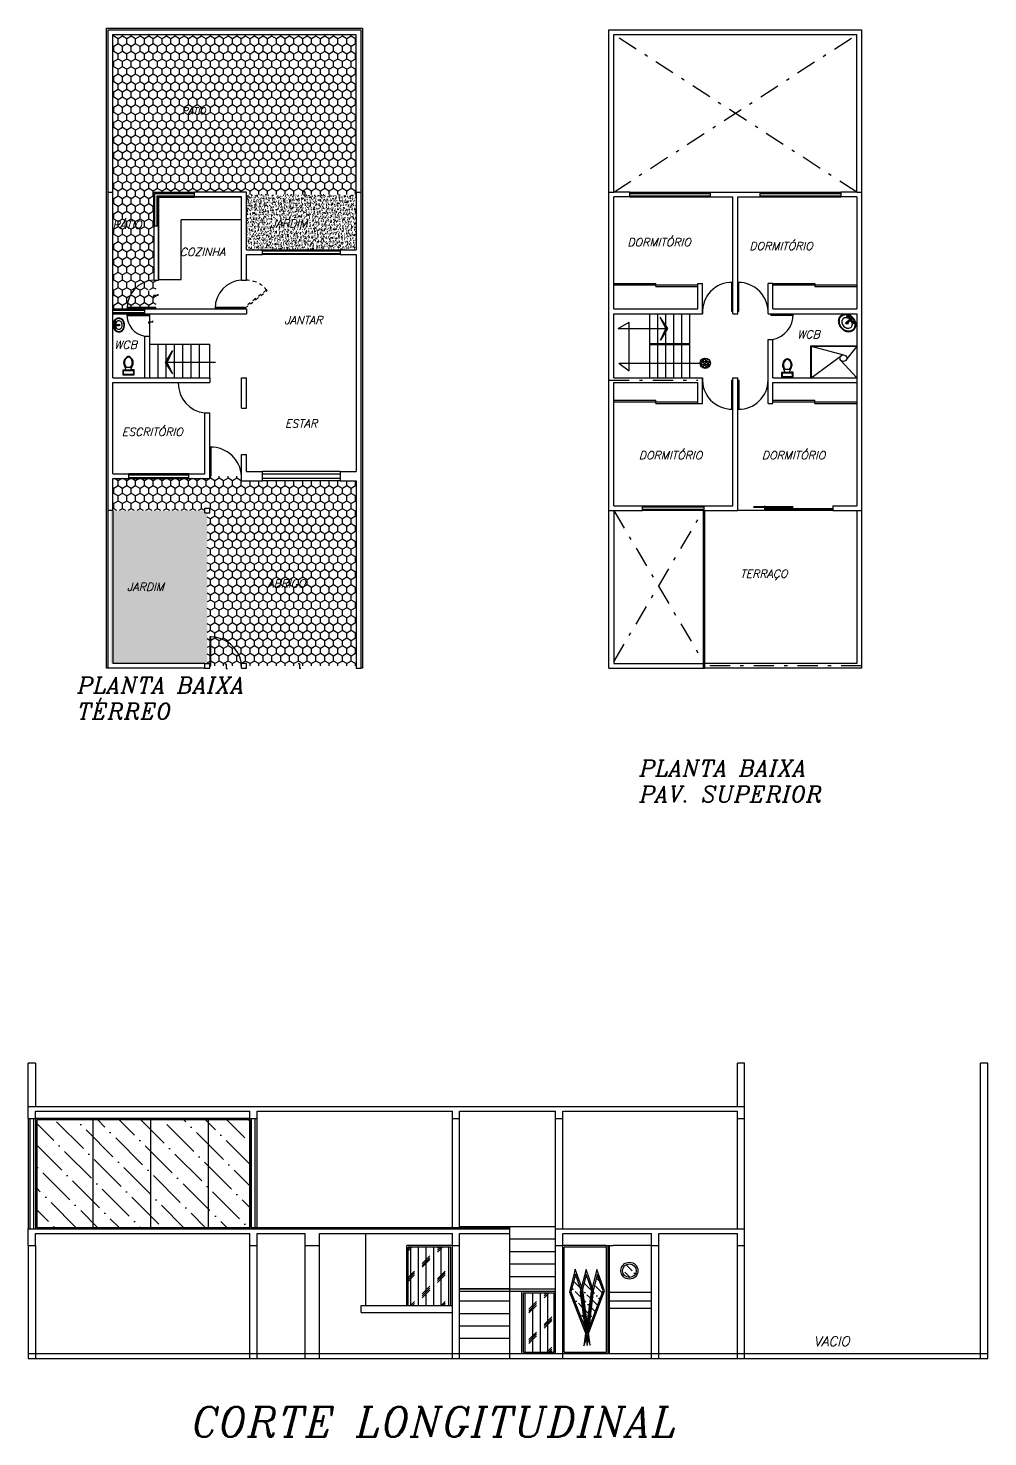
# Model space of a CAD drawing. Header units: millimetres. Extents: x 2.7 to 55.6, y 10.2 to 54.2.
# Drawn here: x 2.7 to 32.7, y 10.17 to 54.19 of the extents above; entities that cross this region are included whole.
import ezdxf

# ---------------------------------------------------------------- set-up
doc = ezdxf.new("R2010")
doc.units = ezdxf.units.MM
doc.linetypes.add('DASHDOT', pattern=[25.4, 12.7, -6.35, 0, -6.35])
for name, color, linetype in [('ACABADOS', 2, 'Continuous'), ('CANCELERIA', 8, 'Continuous'), ('COLINDANCIA', 1, 'Continuous'), ('COTAS', 143, 'Continuous'), ('EJE', 1, 'DASHDOT'), ('ESCALERA', 4, 'Continuous'), ('JARDINES', 96, 'Continuous'), ('MURO1', 5, 'Continuous'), ('MURO2', 4, 'Continuous')]:
    doc.layers.add(name, color=color, linetype=linetype)
doc.styles.get("Standard").update_dxf_attribs({"font": 'italicc.shx'})
pattern_1 = [(140, (-1.49711, -0.83117), (0.0159391, 0.18218467), [0.01905, -0.20955]), (85, (-1.49711, -0.83117), (-0.19105664, -0.0352428), [0.01524, -0.16764]), (190.451, (-1.49578, -0.81599), (-0.1751167, 0.1469425), [0.01619, -0.17809]), (136.1842, (-1.54791, -0.83117), (0.0420423, 0.271079), [0.028575, -0.314325]), (186.6356, (-1.5444, -0.80858), (-0.2474256, 0.2374042), [0.024285, -0.267135]), (81.184, (-1.5479, -0.83117), (-0.2474251, 0.2374046), [0.02286, -0.25146]), (111, (-1.53521, -0.80577), (0.1022655, 0.1516149), [0.01905, -0.20955]), (56, (-1.53521, -0.80577), (-0.18418797, 0.061802), [0.01524, -0.16764]), (161.4514, (-1.52669, -0.79313), (-0.08192286, 0.2134165), [0.01619, -0.17809]), (127.5, (-1.49711, -0.83117), (-0.08455504, 0.0030886), [0, -0.165608, 0, -0.17018, 0, -0.168275]), (97.5, (-1.49711, -0.83117), (-0.10018057, 0.06681966), [0, -0.097028, 0, -0.161798, 0, -0.064135]), (57.5, (-1.49711, -0.88781), (0.00572874, 0.135590595), [0, -0.0635, 0, -0.19812, 0, -0.26289]), (47.5, (-1.49711, -0.91321), (-0.0254265, 0.14812918), [0, -0.08255, 0, -0.131572, 0, -0.18669])]
pattern_2 = [(90, (-1.49711, -0.83117), (-0.1374815, 0.238125), [0.15875, -0.3175]), (210, (-1.49711, -0.83117), (-0.13748155, -0.23812497), [0.15875, -0.3175]), (150, (-1.49711, -0.83117), (-0.27496305, 3e-08), [-0.3175, 0.15875])]

# ---------------------------------------------------------------- blocks, each defined once
blk = doc.blocks.new('Toilet - top')
for p, q in [((-10, -8.5), (-8, -8.5)), ((-10, -9.5), (-10, -8.5)), ((-7, -9.5), (-10, -9.5)), ((-8, -8.5), (-8, -8)), ((-7, -8), (-7, -9.5)), ((-4, -8), (-6, -14)), ((4, -14), (-4, -14)), ((4, -8), (6, -14)), ((9.5, -6), (9.5, -2))]:
    blk.add_line(p, q)
blk.add_lwpolyline([(10.5, -8), (10.5, 0), (-10.5, 0), (-10.5, -8)], close=True)
for points in [[(-9.5, -2), (-9.5, -6)], [(8.5, -1), (-8.5, -1)], [(-8.5, -7), (8.5, -7)]]:
    blk.add_lwpolyline(points)
for centre, radius, start, end in [((-8.6, -1.9), 0.884, 81.8699, 188.1301), ((-8.6, -6.1), 0.884, 171.8699, 278.1301), ((3.5, -21.6), 12.2, 141.4691, 247.9714), ((4.2, -21.8), 11.3, 136.3677, 238.9468), ((-3.5, -21.6), 12.2, 292.0284, 38.5307), ((-4.2, -21.8), 11.3, 301.053, 43.6321), ((8.6, -1.9), 0.884, 351.8699, 98.1301), ((8.6, -6.1), 0.884, 261.8699, 8.1301), ((0, -27.9), 4, 245.7318, 294.2682), ((0, -29), 4, 254.8605, 285.1395)]:
    blk.add_arc(centre, radius, start, end)
blk = doc.blocks.new('Sink - Oval top')
for p, q in [((-1, 0), (1, 0)), ((0, 1), (0, -1))]:
    blk.add_line(p, q)
at = {"linetype": 'Continuous'}
for points in [[(-12.2, 0.4, 0.117634), (-11.5, -3.4, 0.104469), (-8.9, -6.8, 0.090016), (-5.1, -9.1, 0.08192), (-0.3, -10, 0.08192), (4.5, -9.4, 0.090016), (8.4, -7.4, 0.104469), (11.2, -4.1, 0.117634), (12.2, -0.4, 0.117634), (11.5, 3.4, 0.104469), (8.9, 6.8, 0.090016), (5.1, 9.1, 0.08192), (0.3, 10, 0.08192), (-4.5, 9.4, 0.090016), (-8.4, 7.4, 0.104469), (-11.2, 4.1, 0.117634)], [(-11.3, 0.2, 0.118622), (-10.5, -3.3, 0.104678), (-8.1, -6.4, 0.089562), (-4.5, -8.4, 0.081185), (-0.1, -9.2, 0.081185), (4.3, -8.5, 0.089562), (7.9, -6.6, 0.104678), (10.4, -3.5, 0.118622), (11.3, -0.2, 0.118622), (10.5, 3.3, 0.104678), (8.1, 6.4, 0.089562), (4.5, 8.4, 0.081185), (0.1, 9.2, 0.081185), (-4.3, 8.5, 0.089562), (-7.9, 6.6, 0.104678), (-10.4, 3.5, 0.118622)], [(-7.4, 0.1, 0.118283), (-6.9, -2.2, 0.104607), (-5.3, -4.2, 0.089718), (-3, -5.5, 0.081436), (-0.1, -6, 0.081436), (2.8, -5.6, 0.089718), (5.2, -4.3, 0.104607), (6.9, -2.3, 0.118283), (7.4, -0.1, 0.118283), (6.9, 2.2, 0.104607), (5.3, 4.2, 0.089718), (3, 5.5, 0.081436), (0.1, 6, 0.081436), (-2.8, 5.6, 0.089718), (-5.2, 4.3, 0.104607), (-6.9, 2.3, 0.118283)]]:
    blk.add_lwpolyline(points, format="xyb", close=True, dxfattribs=at)
for radius in [1.5, 1]:
    blk.add_circle((0, 0), radius)
blk = doc.blocks.new('Faucet - Bathroom top')
for p, q in [((-4.107, 0.125), (-4.375, 0.125)), ((-3.75, 0.4788), (-3.75, 0.75)), ((-3.5, 0.482), (-3.5, 0.75)), ((-3.1461, 0.125), (-2.875, 0.125)), ((3.143, 0.125), (2.875, 0.125)), ((3.5, 0.4788), (3.5, 0.75)), ((3.75, 0.482), (3.75, 0.75)), ((4.1039, 0.125), (4.375, 0.125)), ((-4.1039, -0.125), (-4.375, -0.125)), ((-3.75, -0.4821), (-3.75, -0.75)), ((-3.5, -0.4789), (-3.5, -0.75)), ((-3.143, -0.125), (-2.875, -0.125)), ((-0.5, -0.8639), (-0.5, -4.5)), ((0.5, -4.5), (0.5, -0.8631)), ((3.1461, -0.125), (2.875, -0.125)), ((3.5, -0.4821), (3.5, -0.75)), ((3.75, -0.4789), (3.75, -0.75)), ((4.107, -0.125), (4.375, -0.125))]:
    blk.add_line(p, q)
for centre, radius in [((-3.625, 0), 1.375), ((-4.625, 0), 0.2795), ((-3.625, 0), 0.5), ((-3.625, 1), 0.2795), ((-2.625, 0), 0.2795), ((0, 0), 0.5), ((3.625, 0), 1.375), ((2.625, 0), 0.2795), ((3.625, 0), 0.5), ((3.625, 1), 0.2795), ((4.625, 0), 0.2795), ((-3.625, -1), 0.2795), ((3.625, -1), 0.2795)]:
    blk.add_circle(centre, radius)
for centre, radius, start, end in [((-3.625, 0), 1, 105.2407, 164.2093), ((-3.625, 0), 1, 16.44125, 74.07887), ((0, 0), 1.5, 289.6514, 250.3603), ((0, 0), 1, 300.3431, 239.7554), ((3.625, 0), 1, 106.12, 164.0884), ((3.625, 0), 1, 16.23422, 73.90469), ((-3.625, 0), 1, 196.2342, 253.9047), ((-3.625, 0), 1, 286.12, 344.0884), ((0, -4.5), 0.5, 180, 0), ((3.625, 0), 1, 196.4413, 254.0789), ((3.625, 0), 1, 285.2407, 344.2093)]:
    blk.add_arc(centre, radius, start, end)
blk = doc.blocks.new('PUERTA')
at = {"layer": 'CANCELERIA'}
for p, q in [((2.711, 50.978), (1.811, 50.978)), ((1.811, 50.978), (1.811, 50.948)), ((1.811, 50.948), (2.711, 50.948)), ((2.711, 50.948), (2.711, 50.978))]:
    blk.add_line(p, q, dxfattribs=at)
blk = doc.blocks.new('PUERTA 1')
at = {"layer": 'CANCELERIA', "linetype": 'DASHDOT', "ltscale": 0.01}
for p, q in [((10.647, 46.966), (9.747, 46.966)), ((9.747, 46.966), (9.747, 46.936)), ((9.747, 46.936), (10.647, 46.936)), ((10.647, 46.936), (10.647, 46.966))]:
    blk.add_line(p, q, dxfattribs=at)
blk = doc.blocks.new('PUERTA 3')
at = {"layer": 'CANCELERIA'}
for p, q in [((27.208, 45.703), (26.508, 45.703)), ((26.508, 45.703), (26.508, 45.673)), ((26.508, 45.673), (27.208, 45.673)), ((26.508, 45.673), (26.508, 45.673)), ((27.208, 45.673), (27.208, 45.703))]:
    blk.add_line(p, q, dxfattribs=at)
blk = doc.blocks.new('FLECHA')
at = {"layer": 'COLINDANCIA'}
for p, q in [((24.141, 45.227), (24.376, 44.868)), ((24.141, 45.227), (24.348, 44.873)), ((24.141, 45.227), (24.323, 44.867)), ((24.348, 44.873), (24.153, 44.493)), ((24.323, 44.867), (24.153, 44.493)), ((24.376, 44.868), (24.162, 44.506))]:
    blk.add_line(p, q, dxfattribs=at)
blk = doc.blocks.new('DESNIVEL')
at = {"layer": 'ESCALERA'}
for p, q in [((7.645, 45.815), (7.505, 45.815)), ((7.505, 45.815), (7.505, 45.815)), ((7.505, 45.815), (7.505, 45.773)), ((7.645, 45.815), (7.645, 45.862))]:
    blk.add_line(p, q, dxfattribs=at)

msp = doc.modelspace()

# ---------------------------------------------------------------- hatches: boundary and pattern name
at = {"layer": 'ACABADOS'}
h = msp.add_hatch(dxfattribs=at)
h.set_pattern_fill('HONEY', color=256, scale=0.05, angle=90, style=0)
h.set_pattern_definition(pattern_2)
h.paths.add_polyline_path([(9.453, 49.064), (9.528, 49.064), (9.528, 48.989), (12.953, 48.989), (12.953, 49.064), (12.953, 53.989), (9.453, 53.989)])
h.paths.add_polyline_path([(9.453, 53.989), (8.303, 53.989), (8.303, 49.064), (9.453, 49.064)])
h.paths.add_polyline_path([(8.303, 53.989), (6.703, 53.989), (6.703, 49.064), (7.903, 49.064), (8.303, 49.064)])
h.paths.add_polyline_path([(6.703, 53.989), (5.353, 53.989), (5.353, 49.064), (5.353, 48.989), (6.628, 48.989), (6.628, 49.064), (6.703, 49.064)])
h.paths.add_polyline_path([(6.628, 47.189), (6.628, 48.014), (6.628, 48.989), (5.353, 48.989), (5.353, 47.189)])
h.paths.add_polyline_path([(5.353, 47.189), (5.353, 45.414), (6.353, 45.414), (6.703, 45.414), (6.703, 45.984), (6.221, 45.984), (6.221, 46.014), (6.703, 46.014), (6.703, 46.314), (6.628, 46.314), (6.628, 47.189)])
h.paths.add_polyline_path([(6.7, 45.463), (6.7, 45.433), (5.8, 45.433), (5.8, 45.463)], flags=16)
h.paths.add_polyline_path([(7.47, 51.757), (8.485, 51.757), (8.485, 51.457), (7.47, 51.457)], flags=9)
h.paths.add_polyline_path([(5.446, 48.115), (6.46, 48.115), (6.46, 47.815), (5.446, 47.815)], flags=24)
h = msp.add_hatch(dxfattribs=at)
h.set_pattern_fill('HONEY', color=256, scale=0.05, angle=90, style=0)
h.set_pattern_definition(pattern_2)
h.paths.add_polyline_path([(9.453, 34.339), (9.528, 34.339), (9.528, 34.264), (12.953, 34.264), (12.953, 40.039), (12.453, 40.039), (10.028, 40.039), (9.453, 40.039)])
h.paths.add_polyline_path([(9.453, 40.039), (9.378, 40.039), (9.378, 40.189), (8.378, 40.189), (8.378, 40.114), (8.303, 40.114), (8.303, 39.189), (8.378, 39.189), (8.378, 39.039), (8.303, 39.039), (8.303, 34.339), (8.378, 34.339), (8.378, 34.264), (9.378, 34.264), (9.378, 34.339), (9.453, 34.339)])
h.paths.add_polyline_path([(8.412, 35.168), (8.412, 34.268), (8.382, 34.268), (8.382, 35.168)], flags=16)
h.paths.add_polyline_path([(8.228, 39.114), (8.228, 39.189), (8.303, 39.189), (8.303, 40.114), (7.728, 40.114), (6.703, 40.114), (6.703, 39.114)])
h.paths.add_polyline_path([(6.703, 40.114), (5.853, 40.114), (5.353, 40.114), (5.353, 39.114), (6.703, 39.114)])
h.paths.add_polyline_path([(10.17, 37.011), (11.47, 37.011), (11.47, 36.711), (10.17, 36.711)], flags=24)
at = {"layer": 'CANCELERIA'}
h = msp.add_hatch(dxfattribs=at)
h.set_pattern_fill('ANSI36', color=256, scale=0.15, angle=90, style=0)
h.set_pattern_definition([(135, (-37.2447, 2.2524), (-0.926089, 0.2525697), [1.190625, -0.238125, 0, -0.238125])])
h.paths.add_polyline_path([(9.634, 20.074), (8.329, 20.074), (8.329, 16.714), (9.634, 16.714)])
h.paths.add_polyline_path([(8.329, 20.074), (6.529, 20.074), (6.529, 16.714), (8.329, 16.714)])
h.paths.add_polyline_path([(4.729, 16.714), (6.529, 16.714), (6.529, 20.074), (4.729, 20.074)])
h.paths.add_polyline_path([(4.729, 20.074), (2.974, 20.074), (2.974, 16.714), (4.729, 16.714)])
h = msp.add_hatch(dxfattribs=at)
h.set_pattern_fill('CORK', color=256, scale=0.075, angle=90, style=0)
h.set_pattern_definition([(90, (-37.2447, 2.2524), (-0.238125, 1e-17), []), (225, (-37.12564, 2.37147), (0.47625, -0.47625), [0.33676, -0.33676]), (225, (-37.12564, 2.431), (0.47625, -0.47625), [0.33676, -0.33676]), (225, (-37.12564, 2.4905), (0.47625, -0.47625), [0.33676, -0.33676])])
h.paths.add_polyline_path([(15.919, 16.099), (14.584, 16.099), (14.584, 14.269), (15.919, 14.269)])
h.paths.add_polyline_path([(18.184, 12.814), (19.144, 12.814), (19.144, 14.674), (18.184, 14.674)])
h = msp.add_hatch(dxfattribs=at)
h.set_pattern_fill('ANSI36', color=256, scale=0.06, angle=90, style=0)
h.set_pattern_definition([(135, (-37.2447, 2.2524), (-0.37043556, 0.1010279), [0.47625, -0.09525, 0, -0.09525])])
h.paths.add_polyline_path([(21.712, 15.362, 1), (21.286, 15.362, 1)])
h.paths.add_polyline_path([(20.493, 15.242), (20.369, 14.761), (20.377, 14.737), (20.244, 13.591), (20.674, 14.731)])
h.paths.add_polyline_path([(20.15, 15.242), (20.03, 14.779), (20.039, 14.755), (20.175, 13.74), (20.307, 14.701), (20.322, 14.759)])
h.paths.add_polyline_path([(19.814, 15.255), (19.671, 14.706), (20.106, 13.582), (19.962, 14.695), (19.983, 14.777)])
at = {"layer": 'COLINDANCIA'}
h = msp.add_hatch(dxfattribs=at)
h.set_pattern_fill('NET3', color=256, scale=0.03, style=0)
h.set_pattern_definition([(0, (-0.12644, -1.08633), (0, 0.09525), []), (60, (-0.12644, -1.08633), (-0.08248892, 0.047625), []), (120, (-0.12644, -1.08633), (-0.08248892, -0.047625), [])])
h.paths.add_polyline_path([(24.031, 43.719, 1), (23.709, 43.719, 1)])
at = {"layer": 'JARDINES'}
h = msp.add_hatch(dxfattribs=at)
h.set_pattern_fill('AR-CONC', color=256, scale=0.001, angle=90, style=0)
h.set_pattern_definition(pattern_1)
h.paths.add_polyline_path([(12.453, 47.264), (12.953, 47.264), (12.953, 48.989), (9.528, 48.989), (9.528, 47.264), (10.028, 47.264)])
h.paths.add_polyline_path([(10.413, 48.23), (11.675, 48.23), (11.675, 47.93), (10.413, 47.93)], flags=24)
h = msp.add_hatch(dxfattribs=at)
h.set_pattern_fill('AR-CONC', color=256, scale=0.001, angle=90, style=0)
h.set_pattern_definition(pattern_1)
h.paths.add_polyline_path([(8.303, 39.039), (8.228, 39.039), (8.228, 39.114), (6.703, 39.114), (6.703, 34.339), (8.228, 34.339), (8.303, 34.339)])
h.paths.add_polyline_path([(6.703, 39.114), (5.278, 39.114), (5.278, 34.339), (6.703, 34.339)])
h.paths.add_polyline_path([(5.806, 36.831), (7.068, 36.831), (7.068, 36.531), (5.806, 36.531)], flags=9)

# ---------------------------------------------------------------- linework, layer by layer
at = {"layer": 'CANCELERIA'}
for p, q in [((6.628, 48.014), (6.628, 49.064)), ((6.628, 49.064), (7.903, 49.064)), ((6.665, 49.027), (7.903, 49.027)), ((6.665, 48.014), (6.665, 49.027)), ((6.74, 48.952), (7.903, 48.952)), ((6.74, 48.014), (6.74, 48.952)), ((6.778, 48.014), (6.778, 48.914)), ((6.778, 48.914), (7.903, 48.914)), ((6.778, 48.904), (7.903, 48.904)), ((6.788, 48.014), (6.788, 48.914)), ((21.509, 49.064), (24.034, 49.064)), ((21.509, 49.027), (24.034, 49.027)), ((21.509, 48.952), (24.034, 48.952)), ((21.509, 48.914), (24.034, 48.914)), ((25.584, 49.064), (28.109, 49.064)), ((25.584, 49.027), (28.109, 49.027)), ((25.584, 48.952), (28.109, 48.952)), ((25.584, 48.914), (28.109, 48.914)), ((10.028, 47.264), (12.453, 47.264)), ((10.028, 47.227), (12.453, 47.227)), ((10.028, 47.152), (12.453, 47.152)), ((12.453, 47.114), (10.028, 47.114)), ((21.009, 46.214), (22.322, 46.214)), ((21.009, 46.164), (23.634, 46.164)), ((22.322, 46.114), (22.324, 46.214)), ((22.322, 46.114), (23.634, 46.114)), ((25.984, 46.214), (27.297, 46.214)), ((25.984, 46.164), (28.609, 46.164)), ((27.297, 46.114), (28.609, 46.114)), ((27.299, 46.214), (27.299, 46.114)), ((5.353, 45.414), (6.353, 45.414)), ((5.353, 45.377), (6.353, 45.377)), ((5.353, 45.302), (6.353, 45.302)), ((5.353, 45.264), (6.353, 45.264)), ((21.009, 42.564), (22.322, 42.564)), ((21.009, 42.514), (23.634, 42.514)), ((22.324, 42.464), (22.322, 42.564)), ((22.322, 42.464), (23.634, 42.464)), ((25.984, 42.564), (27.297, 42.564)), ((25.984, 42.514), (28.609, 42.514)), ((27.294, 42.464), (27.297, 42.564)), ((27.297, 42.464), (28.609, 42.464)), ((7.728, 40.264), (5.853, 40.264)), ((5.853, 40.227), (7.728, 40.227)), ((5.853, 40.152), (7.728, 40.152)), ((5.853, 40.114), (7.728, 40.114)), ((12.453, 40.339), (10.028, 40.339)), ((10.028, 40.264), (12.453, 40.264)), ((12.453, 40.114), (10.028, 40.114)), ((12.453, 40.039), (10.028, 40.039)), ((21.909, 39.264), (23.834, 39.264)), ((21.909, 39.227), (23.834, 39.227)), ((26.615, 39.228), (25.376, 39.228)), ((26.615, 39.207), (25.376, 39.207)), ((25.734, 39.114), (25.734, 39.265)), ((23.834, 39.152), (21.909, 39.152)), ((23.834, 39.114), (21.909, 39.114)), ((27.859, 39.114), (24.884, 39.114)), ((27.853, 39.165), (25.734, 39.165)), ((27.853, 39.141), (25.734, 39.141)), ((2.76, 20.119), (2.76, 16.669)), ((2.873, 20.119), (2.873, 16.669)), ((9.634, 20.119), (2.929, 20.119)), ((9.634, 20.074), (2.974, 20.074)), ((2.974, 20.074), (2.974, 16.714)), ((4.729, 20.074), (4.729, 16.714)), ((6.529, 20.074), (6.529, 16.714)), ((8.329, 20.074), (8.329, 16.714)), ((9.634, 16.714), (9.634, 20.074)), ((9.69, 16.669), (9.69, 20.119)), ((9.803, 16.669), (9.803, 20.119)), ((2.974, 16.714), (9.634, 16.714)), ((14.539, 14.269), (14.539, 16.144)), ((15.964, 16.144), (14.539, 16.144)), ((15.919, 16.099), (14.584, 16.099)), ((14.584, 14.269), (14.584, 16.099)), ((15.919, 14.269), (15.919, 16.099)), ((20.764, 16.144), (19.414, 16.144)), ((20.786, 16.099), (19.459, 16.099)), ((19.459, 12.814), (19.459, 16.099)), ((20.764, 16.144), (20.989, 16.144)), ((20.786, 12.814), (20.786, 16.099)), ((20.831, 12.769), (20.831, 16.144)), ((20.876, 12.769), (20.876, 16.144)), ((22.189, 16.144), (20.989, 16.144)), ((18.184, 12.814), (18.184, 14.674)), ((18.184, 14.674), (19.144, 14.674)), ((19.144, 12.814), (19.144, 14.674)), ((20.876, 14.689), (22.189, 14.689)), ((20.876, 14.419), (22.189, 14.419)), ((20.876, 14.194), (22.189, 14.194)), ((18.184, 12.814), (19.144, 12.814)), ((19.459, 12.814), (20.786, 12.814))]:
    msp.add_line(p, q, dxfattribs=at)
for points in [[(20.269, 13.035), (20.039, 14.755), (19.807, 15.409), (19.624, 14.703)], [(20.174, 13.405), (19.995, 14.744), (19.814, 15.255), (19.671, 14.706)], [(20.178, 13.023), (20.377, 14.737), (20.143, 15.396), (19.962, 14.695)], [(20.176, 13.393), (20.331, 14.731), (20.15, 15.242), (20.008, 14.693)], [(20.075, 13.016), (20.722, 14.731), (20.486, 15.396), (20.307, 14.701)], [(20.174, 13.405), (20.674, 14.731), (20.493, 15.242), (20.351, 14.693)]]:
    msp.add_lwpolyline(points, close=True, dxfattribs=at)
for radius in [0.265, 0.213]:
    msp.add_circle((21.499, 15.362), radius, dxfattribs=at)
for centre, radius, start, end in [((6.668, 45.448), 0.868, 92.6333, 180.9907), ((9.42, 45.445), 0.87, 92.8014, 180.9875), ((24.707, 45.322), 0.925, 89.0705, 183.56), ((24.909, 45.316), 0.927, 356.8071, 90.9271), ((6.464, 45.227), 0.672, 178.7202, 260.488), ((25.828, 45.239), 0.791, 281.3913, 1.0868), ((24.703, 43.205), 0.921, 176.2932, 270.9332), ((24.917, 43.197), 0.917, 269.0631, 359.5202), ((8.323, 43.086), 0.926, 179.0721, 264.11), ((8.407, 40.126), 0.973, 3.86, 90.8835), ((8.397, 34.174), 0.994, 9.5577, 90.8644)]:
    msp.add_arc(centre, radius, start, end, dxfattribs=at)
at = {"layer": 'CANCELERIA', "linetype": 'DASHDOT', "ltscale": 0.01}
msp.add_arc((9.518, 45.482), 0.832, 37.612, 89.2997, dxfattribs=at)
at = {"layer": 'COLINDANCIA'}
for p, q in [((5.153, 54.189), (13.153, 54.189)), ((5.153, 34.189), (5.153, 54.189)), ((13.153, 54.189), (13.153, 34.189)), ((6.503, 43.264), (6.503, 45.264)), ((21.148, 44.8), (21.488, 45)), ((21.488, 43.485), (21.488, 45)), ((22.134, 43.264), (22.134, 45.264)), ((22.384, 43.264), (22.384, 45.264)), ((22.634, 43.264), (22.634, 45.264)), ((22.884, 43.264), (22.884, 45.264)), ((23.134, 43.264), (23.134, 45.264)), ((23.384, 43.264), (23.384, 45.264)), ((6.353, 44.564), (6.503, 44.564)), ((6.353, 43.264), (6.353, 44.564)), ((21.148, 44.8), (22.634, 44.8)), ((6.503, 44.314), (8.378, 44.314)), ((6.763, 43.264), (6.763, 44.314)), ((7.023, 43.264), (7.023, 44.314)), ((7.283, 43.264), (7.283, 44.314)), ((7.543, 43.264), (7.543, 44.314)), ((7.803, 43.264), (7.803, 44.314)), ((8.063, 43.264), (8.063, 44.314)), ((8.378, 43.264), (8.378, 44.314)), ((22.134, 44.339), (23.384, 44.339)), ((22.134, 44.304), (23.384, 44.304)), ((27.159, 44.264), (27.159, 43.264)), ((27.159, 44.264), (28.609, 44.264)), ((27.164, 44.248), (28.614, 44.248)), ((27.177, 44.264), (27.177, 43.264)), ((27.177, 44.248), (28.187, 43.982)), ((28.609, 44.248), (28.269, 43.814)), ((7.058, 43.751), (8.559, 43.751)), ((21.166, 43.719), (23.709, 43.719)), ((21.166, 43.719), (21.488, 43.485)), ((27.177, 43.264), (28.125, 43.962)), ((28.609, 43.264), (28.11, 43.808)), ((13.153, 34.189), (13.103, 34.189)), ((16.189, 16.744), (17.764, 16.744)), ((17.764, 12.619), (17.764, 16.744)), ((17.764, 16.744), (19.189, 16.744)), ((17.764, 16.354), (19.189, 16.354)), ((17.764, 15.964), (19.189, 15.964)), ((17.764, 15.574), (19.189, 15.574)), ((17.764, 15.184), (19.189, 15.184)), ((16.189, 14.809), (17.764, 14.809)), ((16.189, 14.419), (17.764, 14.419)), ((16.189, 14.029), (17.764, 14.029)), ((16.189, 13.639), (17.764, 13.639)), ((16.189, 13.249), (17.764, 13.249))]:
    msp.add_line(p, q, dxfattribs=at)
for centre, radius in [((23.87, 43.719), 0.161), ((28.187, 43.878), 0.104)]:
    msp.add_circle(centre, radius, dxfattribs=at)
at = {"layer": 'EJE', "ltscale": 0.05}
for p, q in [((28.609, 49.064), (21.009, 53.989)), ((21.009, 49.064), (28.609, 53.989)), ((20.859, 43.189), (23.634, 43.189)), ((21.009, 39.114), (23.809, 34.389)), ((21.009, 34.389), (23.809, 39.114)), ((28.759, 34.264), (23.843, 34.264))]:
    msp.add_line(p, q, dxfattribs=at)
at = {"layer": 'MURO1'}
for p, q in [((5.203, 39.114), (5.203, 49.064)), ((5.203, 49.064), (5.353, 49.064)), ((5.353, 43.264), (5.353, 49.064)), ((7.903, 48.914), (7.903, 49.064)), ((9.528, 49.064), (7.903, 49.064)), ((9.378, 48.914), (7.903, 48.914)), ((9.378, 48.904), (7.903, 48.904)), ((9.378, 46.314), (9.378, 48.914)), ((9.528, 47.264), (9.528, 49.064)), ((12.953, 49.064), (12.953, 47.264)), ((12.953, 49.064), (13.103, 49.064)), ((13.103, 49.064), (13.103, 34.189)), ((20.859, 39.114), (20.859, 49.064)), ((20.859, 49.064), (21.009, 49.064)), ((21.509, 49.064), (21.009, 49.064)), ((21.509, 48.914), (21.009, 48.914)), ((21.009, 45.414), (21.009, 48.914)), ((21.509, 48.914), (21.509, 49.064)), ((24.034, 48.914), (24.034, 49.064)), ((24.034, 49.064), (25.584, 49.064)), ((24.034, 48.914), (24.734, 48.914)), ((24.734, 45.264), (24.734, 48.914)), ((24.884, 48.914), (25.584, 48.914)), ((24.884, 45.264), (24.884, 48.914)), ((25.584, 48.914), (25.584, 49.064)), ((28.609, 49.064), (28.109, 49.064)), ((28.109, 49.064), (28.109, 48.914)), ((28.609, 48.914), (28.109, 48.914)), ((28.609, 49.064), (28.759, 49.064)), ((28.609, 48.914), (28.609, 45.414)), ((28.759, 49.064), (28.759, 34.189)), ((6.628, 48.014), (6.778, 48.014)), ((6.628, 48.014), (6.628, 46.314)), ((6.778, 46.314), (6.778, 48.014)), ((6.788, 46.331), (6.788, 48.014)), ((7.488, 46.331), (7.488, 48.204)), ((9.378, 48.204), (7.488, 48.204)), ((9.528, 47.264), (10.028, 47.264)), ((9.528, 46.314), (9.528, 47.114)), ((9.528, 47.114), (10.028, 47.114)), ((10.028, 47.114), (10.028, 47.264)), ((12.453, 47.264), (12.453, 47.114)), ((12.453, 47.264), (12.953, 47.264)), ((12.453, 47.114), (12.953, 47.114)), ((12.953, 47.114), (12.953, 40.339)), ((6.628, 46.314), (6.778, 46.314)), ((6.788, 46.331), (7.488, 46.331)), ((9.378, 46.314), (9.528, 46.314)), ((23.634, 45.414), (23.634, 46.214)), ((23.634, 46.214), (23.784, 46.214)), ((23.784, 45.264), (23.784, 46.214)), ((25.834, 45.264), (25.834, 46.214)), ((25.984, 46.214), (25.834, 46.214)), ((25.984, 45.414), (25.984, 46.214)), ((6.353, 45.264), (6.353, 45.414)), ((6.353, 45.414), (9.528, 45.414)), ((9.528, 45.414), (9.528, 45.264)), ((21.009, 45.414), (23.634, 45.414)), ((25.984, 45.414), (28.609, 45.414)), ((6.353, 45.264), (9.528, 45.264)), ((21.009, 45.264), (23.784, 45.264)), ((21.009, 43.264), (21.009, 45.264)), ((24.734, 45.264), (24.884, 45.264)), ((25.834, 45.264), (28.609, 45.264)), ((28.609, 45.264), (28.609, 39.264)), ((25.834, 42.464), (25.834, 44.464)), ((25.834, 44.464), (25.984, 44.464)), ((25.984, 43.264), (25.984, 44.464)), ((5.353, 43.264), (8.378, 43.264)), ((8.378, 43.264), (8.378, 43.114)), ((9.378, 43.264), (9.528, 43.264)), ((9.378, 42.314), (9.378, 43.264)), ((9.528, 42.314), (9.528, 43.264)), ((21.009, 43.264), (23.784, 43.264)), ((23.784, 42.464), (23.784, 43.264)), ((24.734, 39.264), (24.734, 43.264)), ((24.734, 43.264), (24.884, 43.264)), ((24.884, 39.114), (24.884, 43.264)), ((25.984, 43.264), (28.609, 43.264)), ((5.353, 43.114), (8.378, 43.114)), ((5.353, 40.264), (5.353, 43.114)), ((21.009, 43.114), (23.634, 43.114)), ((21.009, 39.264), (21.009, 43.114)), ((23.634, 42.464), (23.634, 43.114)), ((25.984, 42.464), (25.984, 43.114)), ((25.984, 43.114), (28.609, 43.114)), ((9.378, 42.314), (9.528, 42.314)), ((23.634, 42.464), (23.784, 42.464)), ((25.834, 42.464), (25.984, 42.464)), ((8.228, 42.164), (8.378, 42.164)), ((8.228, 40.264), (8.228, 42.164)), ((8.378, 40.114), (8.378, 42.164)), ((9.378, 40.039), (9.378, 40.864)), ((9.378, 40.864), (9.528, 40.864)), ((9.528, 40.339), (9.528, 40.864)), ((5.353, 40.264), (5.853, 40.264)), ((5.353, 39.114), (5.353, 40.114)), ((5.353, 40.114), (5.853, 40.114)), ((5.853, 40.114), (5.853, 40.264)), ((7.728, 40.114), (7.728, 40.264)), ((7.728, 40.264), (8.228, 40.264)), ((7.728, 40.114), (8.378, 40.114)), ((9.528, 40.339), (10.028, 40.339)), ((10.028, 40.039), (10.028, 40.339)), ((12.453, 40.339), (12.453, 40.039)), ((12.453, 40.339), (12.953, 40.339)), ((9.378, 40.039), (10.028, 40.039)), ((12.453, 40.039), (12.953, 40.039)), ((12.953, 40.039), (12.953, 34.189)), ((8.228, 39.039), (8.228, 39.189)), ((8.228, 39.189), (8.378, 39.189)), ((8.378, 39.039), (8.378, 39.189)), ((21.009, 39.264), (21.909, 39.264)), ((21.909, 39.114), (21.909, 39.264)), ((23.834, 39.114), (23.834, 39.264)), ((23.834, 39.264), (24.734, 39.264)), ((27.859, 39.264), (27.859, 39.114)), ((27.859, 39.264), (28.609, 39.264)), ((5.353, 39.114), (5.203, 39.114)), ((8.228, 39.039), (8.378, 39.039)), ((20.859, 39.114), (21.909, 39.114)), ((23.834, 39.114), (24.884, 39.114)), ((27.859, 39.114), (28.759, 39.114)), ((8.228, 34.189), (8.228, 34.339)), ((8.228, 34.339), (8.378, 34.339)), ((8.378, 34.189), (8.378, 34.339)), ((9.378, 34.189), (9.378, 34.339)), ((9.528, 34.339), (9.378, 34.339)), ((9.528, 34.189), (9.528, 34.339)), ((8.228, 34.189), (8.378, 34.189)), ((9.378, 34.189), (9.528, 34.189)), ((12.953, 34.189), (13.103, 34.189)), ((28.759, 34.189), (23.843, 34.189)), ((2.704, 20.494), (25.099, 20.494)), ((2.704, 20.119), (2.704, 20.494)), ((2.929, 20.344), (9.634, 20.344)), ((2.929, 20.119), (2.929, 20.344)), ((9.634, 20.119), (9.634, 20.344)), ((9.859, 20.344), (15.964, 20.344)), ((9.859, 20.119), (9.859, 20.344)), ((15.964, 20.119), (15.964, 20.344)), ((16.189, 20.344), (19.189, 20.344)), ((16.189, 20.119), (16.189, 20.344)), ((19.189, 20.119), (19.189, 20.344)), ((19.414, 20.344), (24.874, 20.344)), ((19.414, 20.119), (19.414, 20.344)), ((24.874, 20.119), (24.874, 20.344)), ((25.099, 20.119), (25.099, 20.494)), ((2.704, 20.119), (2.929, 20.119)), ((9.634, 20.119), (9.859, 20.119)), ((15.964, 20.119), (16.189, 20.119)), ((19.189, 20.119), (19.414, 20.119)), ((24.874, 20.119), (25.099, 20.119)), ((2.704, 16.669), (17.764, 16.669)), ((2.704, 16.144), (2.704, 16.669)), ((2.929, 16.519), (9.634, 16.519)), ((2.929, 16.144), (2.929, 16.519)), ((9.634, 16.144), (9.634, 16.519)), ((9.679, 16.714), (17.764, 16.714)), ((9.859, 16.519), (11.359, 16.519)), ((9.859, 16.144), (9.859, 16.519)), ((11.359, 16.144), (11.359, 16.519)), ((11.809, 16.519), (15.964, 16.519)), ((11.809, 16.144), (11.809, 16.519)), ((15.964, 16.144), (15.964, 16.519)), ((16.189, 16.519), (17.764, 16.519)), ((16.189, 16.144), (16.189, 16.519)), ((19.189, 16.669), (25.099, 16.669)), ((19.189, 16.144), (19.189, 16.669)), ((19.414, 16.519), (22.189, 16.519)), ((19.414, 16.144), (19.414, 16.519)), ((22.189, 16.144), (22.189, 16.519)), ((22.414, 16.519), (24.874, 16.519)), ((22.414, 16.144), (22.414, 16.519)), ((24.874, 16.144), (24.874, 16.519)), ((25.099, 16.144), (25.099, 16.669)), ((2.704, 16.144), (2.929, 16.144)), ((9.634, 16.144), (9.859, 16.144)), ((11.359, 16.144), (11.809, 16.144)), ((15.964, 16.144), (16.189, 16.144)), ((19.189, 16.144), (19.414, 16.144)), ((22.189, 16.144), (22.414, 16.144)), ((24.874, 16.144), (25.099, 16.144)), ((16.189, 14.794), (19.189, 14.794)), ((16.189, 14.719), (19.189, 14.719)), ((18.139, 12.769), (18.139, 14.719)), ((2.704, 12.769), (32.704, 12.769)), ((2.704, 12.619), (32.704, 12.619))]:
    msp.add_line(p, q, dxfattribs=at)
at = {"layer": 'MURO2'}
for p, q in [((5.203, 54.139), (13.103, 54.139)), ((5.203, 49.064), (5.203, 54.139)), ((5.353, 53.989), (12.953, 53.989)), ((5.353, 49.064), (5.353, 53.989)), ((12.953, 49.064), (12.953, 53.989)), ((13.103, 54.139), (13.103, 49.064)), ((20.859, 54.139), (28.759, 54.139)), ((20.859, 49.064), (20.859, 54.139)), ((21.009, 53.989), (28.609, 53.989)), ((21.009, 49.064), (21.009, 53.989)), ((28.609, 49.064), (28.609, 53.989)), ((28.759, 54.139), (28.759, 49.064)), ((5.203, 34.189), (5.203, 39.114)), ((5.353, 39.114), (5.353, 34.339)), ((20.859, 34.189), (20.859, 39.114)), ((21.009, 39.114), (21.009, 34.339)), ((23.809, 39.114), (23.809, 34.189)), ((23.843, 39.114), (23.843, 34.189)), ((28.609, 39.114), (28.609, 34.339)), ((8.228, 34.339), (5.353, 34.339)), ((21.009, 34.339), (23.843, 34.339)), ((28.609, 34.339), (23.843, 34.339)), ((8.228, 34.189), (5.153, 34.189)), ((20.859, 34.189), (23.843, 34.189)), ((2.704, 20.494), (2.704, 21.844)), ((2.929, 21.844), (2.704, 21.844)), ((2.929, 21.844), (2.929, 20.494)), ((24.874, 20.494), (24.874, 21.844)), ((25.099, 21.844), (24.874, 21.844)), ((25.099, 20.494), (25.099, 21.844)), ((32.704, 21.844), (32.479, 21.844)), ((32.479, 12.619), (32.479, 21.844)), ((32.704, 12.619), (32.704, 21.844)), ((2.704, 20.119), (2.704, 16.669)), ((2.929, 20.119), (2.929, 16.669)), ((9.679, 16.669), (9.679, 20.119)), ((9.859, 16.669), (9.859, 20.119)), ((15.964, 16.669), (15.964, 20.119)), ((16.189, 16.669), (16.189, 20.119)), ((19.189, 16.669), (19.189, 20.119)), ((19.414, 16.669), (19.414, 20.119)), ((24.874, 16.669), (24.874, 20.119)), ((25.099, 16.669), (25.099, 20.119)), ((13.264, 14.269), (13.264, 16.519)), ((2.704, 16.144), (2.704, 12.619)), ((2.929, 16.144), (2.929, 12.619)), ((9.634, 12.619), (9.634, 16.144)), ((9.859, 12.619), (9.859, 16.144)), ((11.359, 12.619), (11.359, 16.144)), ((11.809, 12.619), (11.809, 16.144)), ((15.964, 12.619), (15.964, 16.144)), ((16.189, 12.619), (16.189, 16.144)), ((19.189, 12.769), (19.189, 16.144)), ((19.414, 12.619), (19.414, 16.144)), ((22.189, 12.619), (22.189, 16.144)), ((22.414, 12.619), (22.414, 16.144)), ((24.874, 12.619), (24.874, 16.144)), ((25.099, 12.619), (25.099, 16.144)), ((13.118, 14.269), (15.964, 14.269)), ((13.118, 14.056), (13.118, 14.269)), ((13.118, 14.056), (15.964, 14.056))]:
    msp.add_line(p, q, dxfattribs=at)

# ---------------------------------------------------------------- block references
for name, p, xscale, yscale, zscale, rotation in [('Sink - Oval top', (28.305, 44.978), 0.02444966514976517, 0.02444966514976517, 0.02444966514976517, 317.5944853744236), ('Sink - Oval top', (5.539, 44.912), 0.01786288816989842, 0.01786288816989842, 0.01786288816989842, 93.8713084423104), ('Faucet - Bathroom top', (5.428, 44.912), 0.02322165407690669, 0.02322165407690669, 0.02322165407690669, 88.72317695270446), ('Faucet - Bathroom top', (28.415, 45.084), 0.03178442707606541, 0.03178442707606541, 0.03178442707606541, 312.4463538848177), ('Toilet - top', (5.839, 43.36), 0.01720488780088828, 0.01720488780088828, 0.01720488780088828, 180), ('Toilet - top', (26.435, 43.291), 0.01720488780088828, 0.01720488780088828, 0.01720488780088828, 180)]:
    msp.add_blockref(name, p, dxfattribs=dict(xscale=xscale, yscale=yscale, zscale=zscale, rotation=rotation))
at = {"layer": 'ACABADOS', "linetype": 'DASHDOT', "ltscale": 0.01, "rotation": 218.6450452632283}
msp.add_blockref('PUERTA 1', (-11.541, 88.759), dxfattribs=at)
at = {"layer": 'CANCELERIA'}
for p, rotation in [((75.67, 43.535), 90.00000000000001), ((-26.054, 48.054), 270), ((75.666, 40.473), 90), ((75.88, 40.468), 90.0000000000029), ((59.37, 38.388), 90), ((59.36, 32.457), 89.9999999999998)]:
    msp.add_blockref('PUERTA', p, dxfattribs=dict(at, rotation=rotation))
for name, p in [('PUERTA', (3.989, -5.515)), ('PUERTA', (6.739, -5.518)), ('PUERTA 3', (-20.716, -0.462)), ('PUERTA 3', (-0.589, -0.449))]:
    msp.add_blockref(name, p, dxfattribs=at)
at = {"layer": 'COLINDANCIA'}
msp.add_blockref('FLECHA', (-1.689, -0.067), dxfattribs=at)
at = {"layer": 'COLINDANCIA', "rotation": 178.7838218892509}
msp.add_blockref('FLECHA', (32.321, 88.087), dxfattribs=at)
at = {"layer": 'ESCALERA', "rotation": 90}
for p in [(57.167, 41.427), (54.71, 26.673), (57.004, 26.682)]:
    msp.add_blockref('DESNIVEL', p, dxfattribs=at)
at = {"layer": 'ESCALERA'}
for p in [(-0.88, 0.017), (-1.039, -0.814)]:
    msp.add_blockref('DESNIVEL', p, dxfattribs=at)

# ---------------------------------------------------------------- texts
at = {"layer": 'COTAS'}
for s, height, p in [('PÁTIO', 0.25, (5.339, 47.922)), ('JARDIM', 0.25, (10.276, 47.961)), ('DORMITÓRIO', 0.25, (21.438, 47.376)), ('DORMITÓRIO', 0.25, (25.248, 47.257)), ('COZINHA', 0.25, (7.442, 47.07)), ('JANTAR', 0.25, (10.715, 44.943)), ('WCB', 0.25, (26.744, 44.496)), ('WCB', 0.25, (5.394, 44.17)), ('ESTAR', 0.25, (10.732, 41.71)), ('ESCRITÓRIO', 0.25, (5.632, 41.447)), ('DORMITÓRIO', 0.25, (21.794, 40.716)), ('DORMITÓRIO', 0.25, (25.64, 40.716)), ('TERRAÇO', 0.25, (24.963, 37.018)), ('JARDIM', 0.25, (5.794, 36.603)), ('ABRIGO', 0.25, (10.185, 36.713)), ('PLANTA BAIXA', 0.5, (4.251, 33.404)), ('TÉRREO', 0.5, (4.251, 32.594)), ('PLANTA BAIXA', 0.5, (21.819, 30.814)), ('PAV. SUPERIOR', 0.5, (21.819, 30.005))]:
    msp.add_text(s, height=height, dxfattribs=at).set_placement(p)
at = {"layer": 'COTAS', "attachment_point": 1}
for s, insert, char_height, width in [('PATIO', (7.52, 51.707), 0.2, 1.9324), ('VACIO', (27.259, 13.308), 0.3, 3.3564), ('CORTE LONGITUDINAL', (7.825, 11.112), 0.94218, 22.3544)]:
    msp.add_mtext(s, dxfattribs=dict(at, insert=insert, char_height=char_height, width=width))

doc.saveas('drawing.dxf')
